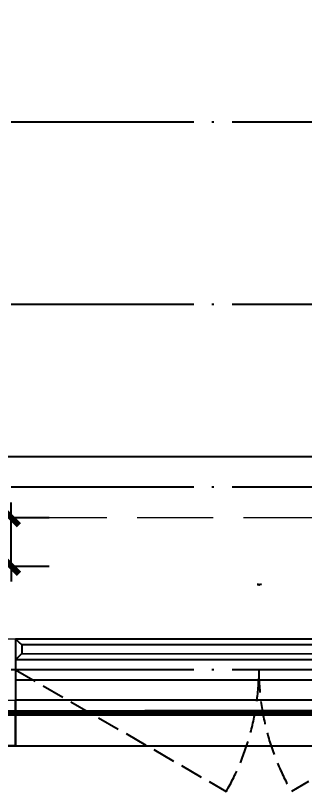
# Model space of a CAD drawing. Extents: x 27938 to 1507990, y 110129 to 923079.
# Drawn here: x 1211514 to 1212464, y 580424 to 582974 of the extents above; entities that cross this region are included whole.
import ezdxf

# ---------------------------------------------------------------- set-up
doc = ezdxf.new("R2010")
doc.units = 0
doc.header["$LTSCALE"] = 1000
doc.header["$MEASUREMENT"] = 0
doc.linetypes.add('DASH', pattern=[0.35, 0.25, -0.1])
doc.linetypes.add('DOTE', pattern=[2.4200000000000004, 2, -0.2, 0.02, -0.2])
for name, color, linetype in [('----建筑底图', 8, 'Continuous'), ('3-栏杆1', 135, 'Continuous'), ('3.5方案汇报，与郭总、侯月琴确定户型_t8$0$2020.03.04 -1安徽标准化洋房户型(UA）_t8_t8$0$看线', 154, 'Continuous'), ('DIM_SYMB', 3, 'Continuous'), ('DOTE', 1, 'Continuous'), ('WINDOW', 4, 'Continuous'), ('WINDOW_TEXT', 7, 'Continuous'), ('看线', 251, 'Continuous')]:
    doc.layers.add(name, color=color, linetype=linetype)
doc.layers.add('S-L主梁线', color=4, linetype='DASH', plot=False)
doc.styles.add('_TCH_DIM_T3', font='SIMPLEX.shx', dxfattribs={"width": 0.4941176470588236, "bigfont": 'GBCBIG.shx'})
doc.styles.add('_TCH_WINDOW', font='SIMPLEX.shx', dxfattribs={"width": 0.7, "height": 3.5, "bigfont": 'GBCBIG.shx'})
doc.dimstyles.new('_TWT_ARCH&&50', dxfattribs={"dimtxt": 127.5, "dimasz": 50, "dimexe": 125, "dimexo": 150, "dimgap": 61.25000000000001, "dimtad": 1, "dimdec": 0, "dimzin": 0, "dimdsep": 46, "dimtxsty": '_TCH_DIM_T3', "dimblk": 'ARCHTICK', "dimcen": 0.09, "dimclrt": 7, "dimazin": 2, "dimtfac": 1, "dimtdec": 0, "dimtix": 1, "dimtmove": 2, "dimatfit": 3, "dimfxl": 1, "dimtolj": 1, "dimtzin": 0, "dimarcsym": 0})

# ---------------------------------------------------------------- blocks, each defined once
blk = doc.blocks.new('ASDFSD')
at = {"layer": '3-栏杆1', "color": 5}
for p, q in [((681762.5879415963, 334937.5442401596), (681742.3193111992, 334955.3318184742)), ((681742.3193111992, 334955.3318184742), (681762.5879414161, 334937.5442403179)), ((683322.0506668226, 334937.5442278689), (683342.3192972196, 334955.3318061834)), ((683342.3192972196, 334955.3318061834), (683322.0506670028, 334937.5442280272)), ((681762.5879414161, 334937.5442403179), (681762.5879414133, 334908.2619604596)), ((683322.0506670028, 334937.4781505512), (681762.5879414163, 334937.5226424761)), ((683322.0506670028, 334937.5442280272), (683322.0506670056, 334908.2619481689)), ((681742.3193347491, 334888.4150854239), (681762.5879414133, 334908.2619604596)), ((681762.5879414135, 334908.2403724216), (683322.0506670056, 334908.1959003614)), ((683322.0506670056, 334908.2619481689), (683342.3192736697, 334888.4150731332)), ((683342.3192736697, 334888.4150731332), (683322.0506670056, 334908.2619481689))]:
    blk.add_line(p, q, dxfattribs=at)
blk = doc.blocks.new('$WINLIB2D$00000001')
at = {"color": 0}
for points in [[(-0.4999999999999964, 0.5000000000000142), (-0.4999999999999964, -0.4999999999999858)], [(-0.4999999999999964, 0.5000000000000142), (0.5000000000000036, 0.5000000000000142)], [(0.5000000000000036, -0.4999999999999858), (0.5000000000000036, 0.5000000000000142)], [(0.5000000000000036, 0.1666666666666714), (-0.4999999999999964, 0.1666666666666714)], [(0.5000000000000036, -0.1666666666666572), (-0.4999999999999964, -0.1666666666666572)], [(-0.4999999999999964, -0.4999999999999858), (0.5000000000000036, -0.4999999999999858)]]:
    blk.add_lwpolyline(points, dxfattribs=at)
blk = doc.blocks.new('A$C149A4CC3')
at = {"color": 8, "linetype": 'DASH', "ltscale": 0.8, "const_width": 20}
blk.add_lwpolyline([(-14839.99898536177, -13020.08434792334), (-14839.99898393685, -14670.08434783138), (-16940.00000092911, -14670.08434769692), (-16940.00000091607, -15470.08435546752), (-18640.00000035611, -15470.08435546275), (-18640.00000048906, -16470.08435553045), (-20160.00000045518, -16470.08435557876), (-20160.00000047975, -15470.08435566269), (-23339.99999742268, -15470.08435546857), (-23339.99999803479, -16470.08435543819), (-25139.99999982852, -16470.08435532777), (-25139.9999996688, -24650.08435557463), (-22160.00000056915, -24650.08435531799), (-22160.0000005943, -24050.08434774348), (-15839.99961122498, -24050.08434784733), (-15839.98793711653, -25250.09283952595), (-15090.00000029581, -25250.08478523022), (-15090.0000002716, -25850.08435492183), (-9908.973917921423, -25850.08435449965)], dxfattribs=at)
at = {"color": 8, "const_width": 8}
blk.add_lwpolyline([(-15050.00000041653, -25810.08486932964), (-15050.00000041653, -25960.08486932964), (-14750.00000041653, -25960.08486932964), (-14750.00000041281, -25810.08435562631)], dxfattribs=at)
at = {"layer": '3.5方案汇报，与郭总、侯月琴确定户型_t8$0$2020.03.04 -1安徽标准化洋房户型(UA）_t8_t8$0$看线', "color": 8, "ltscale": 10}
blk.add_line((-12600.00000029523, -25010.08435593644), (-14850.00000061467, -25010.08435590059), dxfattribs=at)
at = {"layer": 'DOTE', "color": 169, "linetype": 'DOTE', "ltscale": 0.3}
for p, q in [((25039.89799962282, -23910.08435529144), (-25818.76699962281, -23910.08435529144)), ((25039.89799962282, -24510.0843552915), (-25818.76699962281, -24510.0843552915)), ((25039.89799962282, -25110.08434673282), (-25818.76699962281, -25110.08434673282)), ((25039.89799962282, -25710.08434673282), (-25818.76699962281, -25710.08434673276))]:
    blk.add_line(p, q, dxfattribs=at)
at = {"layer": 'WINDOW', "color": 8, "linetype": 'DASH', "ltscale": 0.3}
for points in [[(-14750.00000068394, -25710.08435492811), (-14057.17967765103, -26110.08435493009, 0.1316524975905399), (-13950.00000067765, -25710.08435492043)], [(-13150.00000067137, -25710.08435492811), (-13842.82032370428, -26110.08435493009, -0.1316524975905399), (-13950.00000067765, -25710.08435492043)]]:
    blk.add_lwpolyline(points, format="xyb", dxfattribs=at)
at = {"layer": '看线', "color": 8, "ltscale": 0.5}
for points in [[(-14750.00000072119, -25810.08435503789), (-14750.00000072119, -25960.08435503789), (-13150.00000069675, -25960.08435491082), (-13150.00000069547, -25810.08435493667)], [(-14750.00000041653, -25960.08486986405), (-10249.99999438063, -25960.08486986405)]]:
    blk.add_lwpolyline(points, dxfattribs=at)
at = {"color": 8}
blk.add_blockref('ASDFSD', (-696492.3193119208, -360565.4161739748), dxfattribs=at)
at = {"layer": 'WINDOW', "color": 8}
ref = blk.add_blockref('$WINLIB2D$00000001', (-13950.00000072888, -25710.08435492829), dxfattribs=dict(at, xscale=-1600, yscale=-200, zscale=-1600))
ref.add_attrib('A', 'TC1617', (-13955.25000071153, -25432.31425005948), dxfattribs={"layer": 'WINDOW_TEXT', "color": 8, "ltscale": 0.5, "height": 4.25, "style": '_TCH_WINDOW', "width": 0.4941176470588236})
blk = doc.blocks.new('A$C63B2058D')
at = {"layer": 'S-L主梁线', "color": 0, "linetype": 'DASH', "lineweight": 18}
for p, q in [((1050.012162230909, -4200.007457080937), (-1400.000000527361, -4200.007467363903)), ((-1400.000000527361, -4400.007466906914), (1150.012162687955, -4400.007456166903)), ((4249.987865046016, -4799.835890419781), (-1949.987866137817, -4799.835890419781))]:
    blk.add_line(p, q, dxfattribs=at)
at = {"layer": 'S-L主梁线', "color": 0, "linetype": 'ByBlock', "lineweight": 18}
blk.add_line((-7849.987833280116, -4999.835890419781), (10149.98783285124, -4999.835890419781), dxfattribs=at)
blk = doc.blocks.new('_ArchTick')
at = {"color": 0, "linetype": 'ByBlock', "const_width": 0.4}
blk.add_lwpolyline([(-0.5, -0.5), (0.5, 0.5)], dxfattribs=at)
blk = doc.blocks.new('*D398')
at = {"layer": 'Defpoints', "color": 0}
for p in [(1211053.212430376, 581323.9676015999), (1211499.751, 581323.9676015999), (1211053.212430378, 581164.1274014534)]:
    blk.add_point(p, dxfattribs=at)
at = {"layer": 'DIM_SYMB', "color": 0, "lineweight": -2}
for p, q in [((1211499.751, 581323.9676015999), (1211499.751, 581373.9676015999)), ((1211203.212430376, 581323.9676015999), (1211624.751, 581323.9676015999)), ((1211499.751, 581164.1274014534), (1211499.751, 581323.9676015999)), ((1211203.212430378, 581164.1274014534), (1211624.751, 581164.1274014534)), ((1211499.751, 581164.1274014534), (1211499.751, 581114.1274014534))]:
    blk.add_line(p, q, dxfattribs=at)
at = {"layer": 'DIM_SYMB', "color": 0, "lineweight": -2, "xscale": 50, "yscale": 50, "zscale": 50}
for p, rotation in [((1211499.751, 581323.9676015999), 270), ((1211499.751, 581164.1274014534), 90)]:
    blk.add_blockref('_ArchTick', p, dxfattribs=dict(at, rotation=rotation))
at = {"layer": 'DIM_SYMB', "color": 7, "insert": (1211374.751, 581244.0475015268), "char_height": 127.5, "attachment_point": 5, "rotation": 90, "style": '_TCH_DIM_T3'}
blk.add_mtext('\\A1;160', dxfattribs=at)

msp = doc.modelspace()

# ---------------------------------------------------------------- block references
at = {"layer": '----建筑底图'}
msp.add_blockref('A$C149A4CC3', (1226263.606702472, 606534.0600115282), dxfattribs=at)

# ---------------------------------------------------------------- next in the draw order: block references
at = {"layer": 'S-L主梁线', "color": 225, "linetype": 'ByBlock', "lineweight": 18}
msp.add_blockref('A$C63B2058D', (1212613.606707373, 585723.9756636247), dxfattribs=at)

# ---------------------------------------------------------------- next in the draw order: dimensions: what is measured, and where the dimension line sits
at = {"layer": 'DIM_SYMB'}
dim = msp.add_aligned_dim(p1=(1211053.212430378, 581164.1274014534), p2=(1211053.212430376, 581323.9676015999), distance=-446.5385696238373, dimstyle='_TWT_ARCH&&50', dxfattribs=at)
dim.commit()
dim.dimension.update_dxf_attribs({"geometry": '*D398', "text_midpoint": (1211374.751, 581244.0475015268)})

doc.saveas('drawing.dxf')
